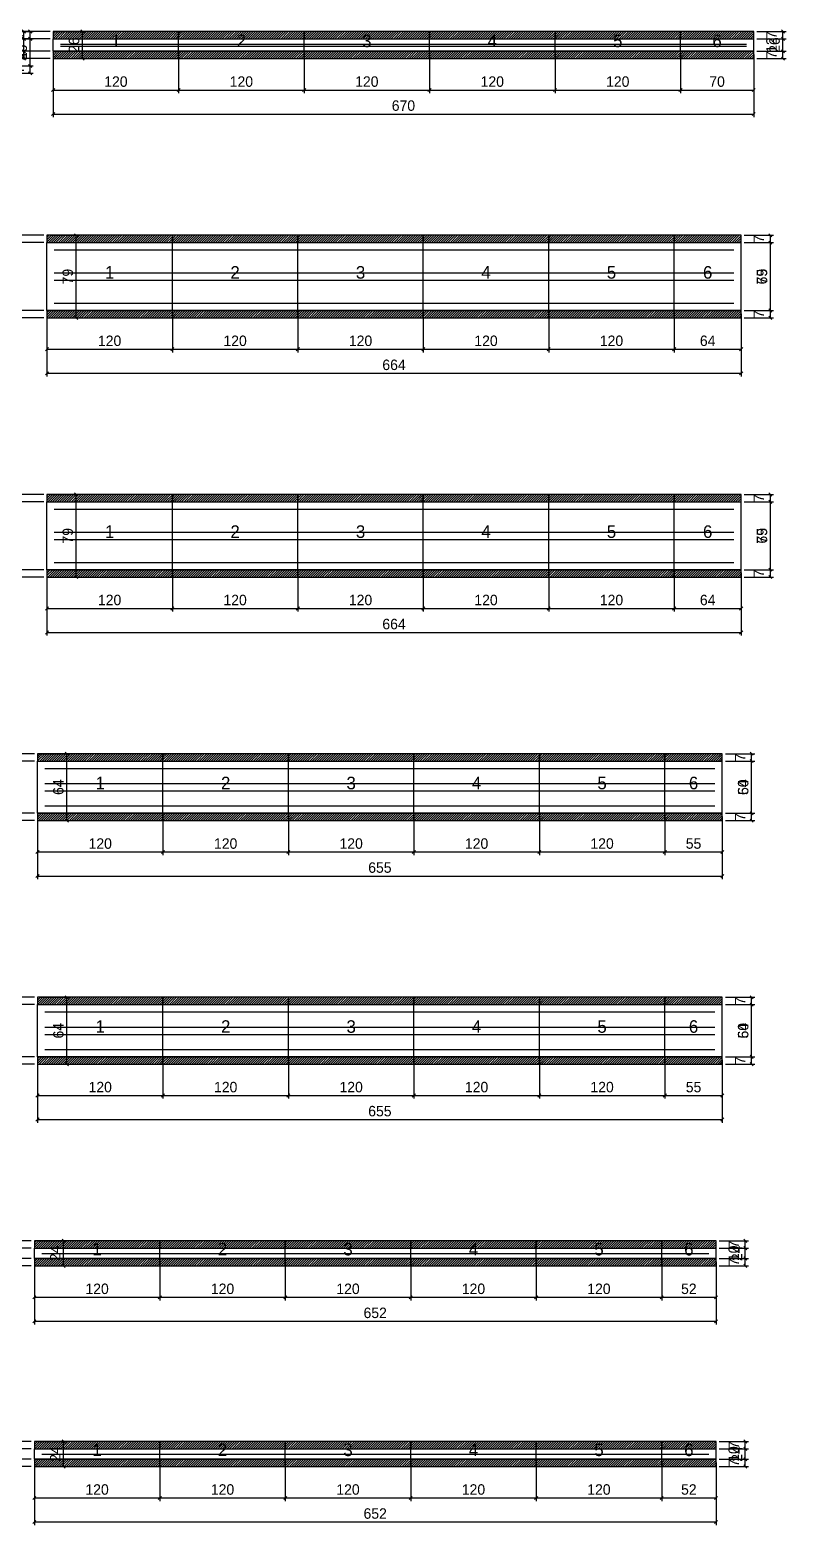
# Model space of a CAD drawing. Extents: x -13000 to 3070, y -38812 to 10330.
# Drawn here: x 906 to 1629, y -6459 to -5028 of the extents above; entities that cross this region are included whole.
import ezdxf
from ezdxf.enums import TextEntityAlignment as Align

# ---------------------------------------------------------------- set-up
doc = ezdxf.new("R2010")
doc.units = 0
for name, color, linetype in [('5', 5, 'Continuous'), ('COTA', 241, 'Continuous'), ('Painéis', 200, 'Continuous'), ('SARR_2.2x7', 40, 'Continuous'), ('SCO-___-LAJ', 224, 'Continuous')]:
    doc.layers.add(name, color=color, linetype=linetype)
doc.dimstyles.new('PAINEL', dxfattribs={"dimtxt": 10, "dimasz": 3, "dimexe": 3, "dimexo": 3, "dimgap": 3, "dimtad": 1, "dimblk": 'OBLIQUE', "dimblk1": 'OBLIQUE', "dimcen": 2.5, "dimclrd": 4, "dimclre": 4, "dimclrt": 240, "dimazin": 3, "dimtfac": 1, "dimtmove": 0, "dimatfit": 3})

# ---------------------------------------------------------------- blocks, each defined once
blk = doc.blocks.new('_OBLIQUE')
at = {"color": 0, "linetype": 'BYBLOCK'}
blk.add_line((-0.5, -0.5), (0.5, 0.5), dxfattribs=at)

msp = doc.modelspace()

# ---------------------------------------------------------------- hatches: boundary and pattern name
at = {"layer": 'COTA'}
h = msp.add_hatch(dxfattribs=at)
h.set_pattern_fill('ANSI31', scale=0.5)
h.paths.add_polyline_path([(928, -5037), (1048, -5037), (1048, -5030), (928, -5030)])
h = msp.add_hatch(dxfattribs=at)
h.set_pattern_fill('ANSI31', scale=0.5)
h.paths.add_polyline_path([(1048, -5037), (1168, -5037), (1168, -5030), (1048, -5030)])
h = msp.add_hatch(dxfattribs=at)
h.set_pattern_fill('ANSI31', scale=0.5)
h.paths.add_polyline_path([(1168, -5037), (1288, -5037), (1288, -5030), (1168, -5030)])
h = msp.add_hatch(dxfattribs=at)
h.set_pattern_fill('ANSI31', scale=0.5)
h.paths.add_polyline_path([(1288, -5037), (1408, -5037), (1408, -5030), (1288, -5030)])
h = msp.add_hatch(dxfattribs=at)
h.set_pattern_fill('ANSI31', scale=0.5)
h.paths.add_polyline_path([(1408, -5037), (1528, -5037), (1528, -5030), (1408, -5030)])
h = msp.add_hatch(dxfattribs=at)
h.set_pattern_fill('ANSI31', scale=0.5)
h.paths.add_polyline_path([(1528, -5037), (1598, -5037), (1598, -5030), (1528, -5030)])
h = msp.add_hatch(dxfattribs=at)
h.set_pattern_fill('ANSI31', scale=0.5)
h.paths.add_polyline_path([(928, -5056), (1048, -5056), (1048, -5049), (928, -5049)])
h = msp.add_hatch(dxfattribs=at)
h.set_pattern_fill('ANSI31', scale=0.5)
h.paths.add_polyline_path([(1048, -5056), (1168, -5056), (1168, -5049), (1048, -5049)])
h = msp.add_hatch(dxfattribs=at)
h.set_pattern_fill('ANSI31', scale=0.5)
h.paths.add_polyline_path([(1168, -5056), (1288, -5056), (1288, -5049), (1168, -5049)])
h = msp.add_hatch(dxfattribs=at)
h.set_pattern_fill('ANSI31', scale=0.5)
h.paths.add_polyline_path([(1288, -5056), (1408, -5056), (1408, -5049), (1288, -5049)])
h = msp.add_hatch(dxfattribs=at)
h.set_pattern_fill('ANSI31', scale=0.5)
h.paths.add_polyline_path([(1408, -5056), (1528, -5056), (1528, -5049), (1408, -5049)])
h = msp.add_hatch(dxfattribs=at)
h.set_pattern_fill('ANSI31', scale=0.5)
h.paths.add_polyline_path([(1528, -5056), (1598, -5056), (1598, -5049), (1528, -5049)])
h = msp.add_hatch(dxfattribs=at)
h.set_pattern_fill('ANSI31', scale=0.5)
h.paths.add_polyline_path([(922, -5232), (1042, -5232), (1042, -5225), (922, -5225)])
h = msp.add_hatch(dxfattribs=at)
h.set_pattern_fill('ANSI31', scale=0.5)
h.paths.add_polyline_path([(1042, -5232), (1162, -5232), (1162, -5225), (1042, -5225)])
h = msp.add_hatch(dxfattribs=at)
h.set_pattern_fill('ANSI31', scale=0.5)
h.paths.add_polyline_path([(1162, -5232), (1282, -5232), (1282, -5225), (1162, -5225)])
h = msp.add_hatch(dxfattribs=at)
h.set_pattern_fill('ANSI31', scale=0.5)
h.paths.add_polyline_path([(1282, -5232), (1402, -5232), (1402, -5225), (1282, -5225)])
h = msp.add_hatch(dxfattribs=at)
h.set_pattern_fill('ANSI31', scale=0.5)
h.paths.add_polyline_path([(1402, -5232), (1522, -5232), (1522, -5225), (1402, -5225)])
h = msp.add_hatch(dxfattribs=at)
h.set_pattern_fill('ANSI31', scale=0.5)
h.paths.add_polyline_path([(1522, -5232), (1586, -5232), (1586, -5225), (1522, -5225)])
h = msp.add_hatch(dxfattribs=at)
h.set_pattern_fill('ANSI31', scale=0.5)
h.paths.add_polyline_path([(922, -5304), (1042, -5304), (1042, -5297), (922, -5297)])
h = msp.add_hatch(dxfattribs=at)
h.set_pattern_fill('ANSI31', scale=0.5)
h.paths.add_polyline_path([(1042, -5304), (1162, -5304), (1162, -5297), (1042, -5297)])
h = msp.add_hatch(dxfattribs=at)
h.set_pattern_fill('ANSI31', scale=0.5)
h.paths.add_polyline_path([(1162, -5304), (1282, -5304), (1282, -5297), (1162, -5297)])
h = msp.add_hatch(dxfattribs=at)
h.set_pattern_fill('ANSI31', scale=0.5)
h.paths.add_polyline_path([(1282, -5304), (1402, -5304), (1402, -5297), (1282, -5297)])
h = msp.add_hatch(dxfattribs=at)
h.set_pattern_fill('ANSI31', scale=0.5)
h.paths.add_polyline_path([(1402, -5304), (1522, -5304), (1522, -5297), (1402, -5297)])
h = msp.add_hatch(dxfattribs=at)
h.set_pattern_fill('ANSI31', scale=0.5)
h.paths.add_polyline_path([(1522, -5304), (1586, -5304), (1586, -5297), (1522, -5297)])
h = msp.add_hatch(dxfattribs=at)
h.set_pattern_fill('ANSI31', scale=0.5)
h.paths.add_polyline_path([(922, -5480), (1042, -5480), (1042, -5473), (922, -5473)])
h = msp.add_hatch(dxfattribs=at)
h.set_pattern_fill('ANSI31', scale=0.5)
h.paths.add_polyline_path([(1042, -5480), (1162, -5480), (1162, -5473), (1042, -5473)])
h = msp.add_hatch(dxfattribs=at)
h.set_pattern_fill('ANSI31', scale=0.5)
h.paths.add_polyline_path([(1162, -5480), (1282, -5480), (1282, -5473), (1162, -5473)])
h = msp.add_hatch(dxfattribs=at)
h.set_pattern_fill('ANSI31', scale=0.5)
h.paths.add_polyline_path([(1282, -5480), (1402, -5480), (1402, -5473), (1282, -5473)])
h = msp.add_hatch(dxfattribs=at)
h.set_pattern_fill('ANSI31', scale=0.5)
h.paths.add_polyline_path([(1402, -5480), (1522, -5480), (1522, -5473), (1402, -5473)])
h = msp.add_hatch(dxfattribs=at)
h.set_pattern_fill('ANSI31', scale=0.5)
h.paths.add_polyline_path([(1522, -5480), (1586, -5480), (1586, -5473), (1522, -5473)])
h = msp.add_hatch(dxfattribs=at)
h.set_pattern_fill('ANSI31', scale=0.5)
h.paths.add_polyline_path([(922, -5552), (1042, -5552), (1042, -5545), (922, -5545)])
h = msp.add_hatch(dxfattribs=at)
h.set_pattern_fill('ANSI31', scale=0.5)
h.paths.add_polyline_path([(1042, -5552), (1162, -5552), (1162, -5545), (1042, -5545)])
h = msp.add_hatch(dxfattribs=at)
h.set_pattern_fill('ANSI31', scale=0.5)
h.paths.add_polyline_path([(1162, -5552), (1282, -5552), (1282, -5545), (1162, -5545)])
h = msp.add_hatch(dxfattribs=at)
h.set_pattern_fill('ANSI31', scale=0.5)
h.paths.add_polyline_path([(1282, -5552), (1402, -5552), (1402, -5545), (1282, -5545)])
h = msp.add_hatch(dxfattribs=at)
h.set_pattern_fill('ANSI31', scale=0.5)
h.paths.add_polyline_path([(1402, -5552), (1522, -5552), (1522, -5545), (1402, -5545)])
h = msp.add_hatch(dxfattribs=at)
h.set_pattern_fill('ANSI31', scale=0.5)
h.paths.add_polyline_path([(1522, -5552), (1586, -5552), (1586, -5545), (1522, -5545)])
h = msp.add_hatch(dxfattribs=at)
h.set_pattern_fill('ANSI31', scale=0.5)
h.paths.add_polyline_path([(913, -5728), (1033, -5728), (1033, -5721), (913, -5721)])
h = msp.add_hatch(dxfattribs=at)
h.set_pattern_fill('ANSI31', scale=0.5)
h.paths.add_polyline_path([(1033, -5728), (1153, -5728), (1153, -5721), (1033, -5721)])
h = msp.add_hatch(dxfattribs=at)
h.set_pattern_fill('ANSI31', scale=0.5)
h.paths.add_polyline_path([(1153, -5728), (1273, -5728), (1273, -5721), (1153, -5721)])
h = msp.add_hatch(dxfattribs=at)
h.set_pattern_fill('ANSI31', scale=0.5)
h.paths.add_polyline_path([(1273, -5728), (1393, -5728), (1393, -5721), (1273, -5721)])
h = msp.add_hatch(dxfattribs=at)
h.set_pattern_fill('ANSI31', scale=0.5)
h.paths.add_polyline_path([(1393, -5728), (1513, -5728), (1513, -5721), (1393, -5721)])
h = msp.add_hatch(dxfattribs=at)
h.set_pattern_fill('ANSI31', scale=0.5)
h.paths.add_polyline_path([(1513, -5728), (1568, -5728), (1568, -5721), (1513, -5721)])
h = msp.add_hatch(dxfattribs=at)
h.set_pattern_fill('ANSI31', scale=0.5)
h.paths.add_polyline_path([(913, -5785), (1033, -5785), (1033, -5778), (913, -5778)])
h = msp.add_hatch(dxfattribs=at)
h.set_pattern_fill('ANSI31', scale=0.5)
h.paths.add_polyline_path([(1033, -5785), (1153, -5785), (1153, -5778), (1033, -5778)])
h = msp.add_hatch(dxfattribs=at)
h.set_pattern_fill('ANSI31', scale=0.5)
h.paths.add_polyline_path([(1153, -5785), (1273, -5785), (1273, -5778), (1153, -5778)])
h = msp.add_hatch(dxfattribs=at)
h.set_pattern_fill('ANSI31', scale=0.5)
h.paths.add_polyline_path([(1273, -5785), (1393, -5785), (1393, -5778), (1273, -5778)])
h = msp.add_hatch(dxfattribs=at)
h.set_pattern_fill('ANSI31', scale=0.5)
h.paths.add_polyline_path([(1393, -5785), (1513, -5785), (1513, -5778), (1393, -5778)])
h = msp.add_hatch(dxfattribs=at)
h.set_pattern_fill('ANSI31', scale=0.5)
h.paths.add_polyline_path([(1513, -5785), (1568, -5785), (1568, -5778), (1513, -5778)])
h = msp.add_hatch(dxfattribs=at)
h.set_pattern_fill('ANSI31', scale=0.5)
h.paths.add_polyline_path([(913, -5961), (1033, -5961), (1033, -5954), (913, -5954)])
h = msp.add_hatch(dxfattribs=at)
h.set_pattern_fill('ANSI31', scale=0.5)
h.paths.add_polyline_path([(1033, -5961), (1153, -5961), (1153, -5954), (1033, -5954)])
h = msp.add_hatch(dxfattribs=at)
h.set_pattern_fill('ANSI31', scale=0.5)
h.paths.add_polyline_path([(1153, -5961), (1273, -5961), (1273, -5954), (1153, -5954)])
h = msp.add_hatch(dxfattribs=at)
h.set_pattern_fill('ANSI31', scale=0.5)
h.paths.add_polyline_path([(1273, -5961), (1393, -5961), (1393, -5954), (1273, -5954)])
h = msp.add_hatch(dxfattribs=at)
h.set_pattern_fill('ANSI31', scale=0.5)
h.paths.add_polyline_path([(1393, -5961), (1513, -5961), (1513, -5954), (1393, -5954)])
h = msp.add_hatch(dxfattribs=at)
h.set_pattern_fill('ANSI31', scale=0.5)
h.paths.add_polyline_path([(1513, -5961), (1568, -5961), (1568, -5954), (1513, -5954)])
h = msp.add_hatch(dxfattribs=at)
h.set_pattern_fill('ANSI31', scale=0.5)
h.paths.add_polyline_path([(913, -6018), (1033, -6018), (1033, -6011), (913, -6011)])
h = msp.add_hatch(dxfattribs=at)
h.set_pattern_fill('ANSI31', scale=0.5)
h.paths.add_polyline_path([(1033, -6018), (1153, -6018), (1153, -6011), (1033, -6011)])
h = msp.add_hatch(dxfattribs=at)
h.set_pattern_fill('ANSI31', scale=0.5)
h.paths.add_polyline_path([(1153, -6018), (1273, -6018), (1273, -6011), (1153, -6011)])
h = msp.add_hatch(dxfattribs=at)
h.set_pattern_fill('ANSI31', scale=0.5)
h.paths.add_polyline_path([(1273, -6018), (1393, -6018), (1393, -6011), (1273, -6011)])
h = msp.add_hatch(dxfattribs=at)
h.set_pattern_fill('ANSI31', scale=0.5)
h.paths.add_polyline_path([(1393, -6018), (1513, -6018), (1513, -6011), (1393, -6011)])
h = msp.add_hatch(dxfattribs=at)
h.set_pattern_fill('ANSI31', scale=0.5)
h.paths.add_polyline_path([(1513, -6018), (1568, -6018), (1568, -6011), (1513, -6011)])
h = msp.add_hatch(dxfattribs=at)
h.set_pattern_fill('ANSI31', scale=0.5)
h.paths.add_polyline_path([(910, -6194), (1030, -6194), (1030, -6187), (910, -6187)])
h = msp.add_hatch(dxfattribs=at)
h.set_pattern_fill('ANSI31', scale=0.5)
h.paths.add_polyline_path([(1030, -6194), (1150, -6194), (1150, -6187), (1030, -6187)])
h = msp.add_hatch(dxfattribs=at)
h.set_pattern_fill('ANSI31', scale=0.5)
h.paths.add_polyline_path([(1150, -6194), (1270, -6194), (1270, -6187), (1150, -6187)])
h = msp.add_hatch(dxfattribs=at)
h.set_pattern_fill('ANSI31', scale=0.5)
h.paths.add_polyline_path([(1270, -6194), (1390, -6194), (1390, -6187), (1270, -6187)])
h = msp.add_hatch(dxfattribs=at)
h.set_pattern_fill('ANSI31', scale=0.5)
h.paths.add_polyline_path([(1390, -6194), (1510, -6194), (1510, -6187), (1390, -6187)])
h = msp.add_hatch(dxfattribs=at)
h.set_pattern_fill('ANSI31', scale=0.5)
h.paths.add_polyline_path([(1510, -6194), (1562, -6194), (1562, -6187), (1510, -6187)])
h = msp.add_hatch(dxfattribs=at)
h.set_pattern_fill('ANSI31', scale=0.5)
h.paths.add_polyline_path([(910, -6211), (1030, -6211), (1030, -6204), (910, -6204)])
h = msp.add_hatch(dxfattribs=at)
h.set_pattern_fill('ANSI31', scale=0.5)
h.paths.add_polyline_path([(1030, -6211), (1150, -6211), (1150, -6204), (1030, -6204)])
h = msp.add_hatch(dxfattribs=at)
h.set_pattern_fill('ANSI31', scale=0.5)
h.paths.add_polyline_path([(1150, -6211), (1270, -6211), (1270, -6204), (1150, -6204)])
h = msp.add_hatch(dxfattribs=at)
h.set_pattern_fill('ANSI31', scale=0.5)
h.paths.add_polyline_path([(1270, -6211), (1390, -6211), (1390, -6204), (1270, -6204)])
h = msp.add_hatch(dxfattribs=at)
h.set_pattern_fill('ANSI31', scale=0.5)
h.paths.add_polyline_path([(1390, -6211), (1510, -6211), (1510, -6204), (1390, -6204)])
h = msp.add_hatch(dxfattribs=at)
h.set_pattern_fill('ANSI31', scale=0.5)
h.paths.add_polyline_path([(1510, -6211), (1562, -6211), (1562, -6204), (1510, -6204)])
h = msp.add_hatch(dxfattribs=at)
h.set_pattern_fill('ANSI31', scale=0.5)
h.paths.add_polyline_path([(910, -6386), (1030, -6386), (1030, -6379), (910, -6379)])
h = msp.add_hatch(dxfattribs=at)
h.set_pattern_fill('ANSI31', scale=0.5)
h.paths.add_polyline_path([(1030, -6386), (1150, -6386), (1150, -6379), (1030, -6379)])
h = msp.add_hatch(dxfattribs=at)
h.set_pattern_fill('ANSI31', scale=0.5)
h.paths.add_polyline_path([(1150, -6386), (1270, -6386), (1270, -6379), (1150, -6379)])
h = msp.add_hatch(dxfattribs=at)
h.set_pattern_fill('ANSI31', scale=0.5)
h.paths.add_polyline_path([(1270, -6386), (1390, -6386), (1390, -6379), (1270, -6379)])
h = msp.add_hatch(dxfattribs=at)
h.set_pattern_fill('ANSI31', scale=0.5)
h.paths.add_polyline_path([(1390, -6386), (1510, -6386), (1510, -6379), (1390, -6379)])
h = msp.add_hatch(dxfattribs=at)
h.set_pattern_fill('ANSI31', scale=0.5)
h.paths.add_polyline_path([(1510, -6386), (1562, -6386), (1562, -6379), (1510, -6379)])
h = msp.add_hatch(dxfattribs=at)
h.set_pattern_fill('ANSI31', scale=0.5)
h.paths.add_polyline_path([(910, -6403), (1030, -6403), (1030, -6396), (910, -6396)])
h = msp.add_hatch(dxfattribs=at)
h.set_pattern_fill('ANSI31', scale=0.5)
h.paths.add_polyline_path([(1030, -6403), (1150, -6403), (1150, -6396), (1030, -6396)])
h = msp.add_hatch(dxfattribs=at)
h.set_pattern_fill('ANSI31', scale=0.5)
h.paths.add_polyline_path([(1150, -6403), (1270, -6403), (1270, -6396), (1150, -6396)])
h = msp.add_hatch(dxfattribs=at)
h.set_pattern_fill('ANSI31', scale=0.5)
h.paths.add_polyline_path([(1270, -6403), (1390, -6403), (1390, -6396), (1270, -6396)])
h = msp.add_hatch(dxfattribs=at)
h.set_pattern_fill('ANSI31', scale=0.5)
h.paths.add_polyline_path([(1390, -6403), (1510, -6403), (1510, -6396), (1390, -6396)])
h = msp.add_hatch(dxfattribs=at)
h.set_pattern_fill('ANSI31', scale=0.5)
h.paths.add_polyline_path([(1510, -6403), (1562, -6403), (1562, -6396), (1510, -6396)])

# ---------------------------------------------------------------- linework, layer by layer
at = {"layer": 'Painéis'}
for p, q in [((928, -5037), (1048, -5037)), ((928, -5049), (928, -5037)), ((928, -5049), (1048, -5049)), ((1048, -5049), (1048, -5037)), ((1048, -5049), (1048, -5037)), ((1048, -5037), (1168, -5037)), ((1048, -5049), (1048, -5037)), ((1048, -5049), (1168, -5049)), ((1168, -5049), (1168, -5037)), ((1168, -5049), (1168, -5037)), ((1168, -5037), (1288, -5037)), ((1168, -5049), (1168, -5037)), ((1168, -5049), (1288, -5049)), ((1288, -5049), (1288, -5037)), ((1288, -5049), (1288, -5037)), ((1288, -5037), (1408, -5037)), ((1288, -5049), (1288, -5037)), ((1288, -5049), (1408, -5049)), ((1408, -5049), (1408, -5037)), ((1408, -5049), (1408, -5037)), ((1408, -5037), (1528, -5037)), ((1408, -5049), (1408, -5037)), ((1408, -5049), (1528, -5049)), ((1528, -5049), (1528, -5037)), ((1528, -5049), (1528, -5037)), ((1528, -5037), (1598, -5037)), ((1528, -5049), (1528, -5037)), ((1528, -5049), (1598, -5049)), ((1598, -5049), (1598, -5037)), ((922, -5232), (1042, -5232)), ((922, -5297), (922, -5232)), ((1042, -5297), (1042, -5232)), ((1042, -5297), (1042, -5232)), ((1042, -5232), (1162, -5232)), ((1042, -5297), (1042, -5232)), ((1162, -5297), (1162, -5232)), ((1162, -5297), (1162, -5232)), ((1162, -5232), (1282, -5232)), ((1162, -5297), (1162, -5232)), ((1282, -5297), (1282, -5232)), ((1282, -5297), (1282, -5232)), ((1282, -5232), (1402, -5232)), ((1282, -5297), (1282, -5232)), ((1402, -5297), (1402, -5232)), ((1402, -5297), (1402, -5232)), ((1402, -5232), (1522, -5232)), ((1402, -5297), (1402, -5232)), ((1522, -5297), (1522, -5232)), ((1522, -5297), (1522, -5232)), ((1522, -5232), (1586, -5232)), ((1522, -5297), (1522, -5232)), ((1586, -5297), (1586, -5232)), ((922, -5297), (1042, -5297)), ((1042, -5297), (1162, -5297)), ((1162, -5297), (1282, -5297)), ((1282, -5297), (1402, -5297)), ((1402, -5297), (1522, -5297)), ((1522, -5297), (1586, -5297)), ((922, -5480), (1042, -5480)), ((922, -5545), (922, -5480)), ((1042, -5545), (1042, -5480)), ((1042, -5545), (1042, -5480)), ((1042, -5480), (1162, -5480)), ((1042, -5545), (1042, -5480)), ((1162, -5545), (1162, -5480)), ((1162, -5545), (1162, -5480)), ((1162, -5480), (1282, -5480)), ((1162, -5545), (1162, -5480)), ((1282, -5545), (1282, -5480)), ((1282, -5545), (1282, -5480)), ((1282, -5480), (1402, -5480)), ((1282, -5545), (1282, -5480)), ((1402, -5545), (1402, -5480)), ((1402, -5545), (1402, -5480)), ((1402, -5480), (1522, -5480)), ((1402, -5545), (1402, -5480)), ((1522, -5545), (1522, -5480)), ((1522, -5545), (1522, -5480)), ((1522, -5480), (1586, -5480)), ((1522, -5545), (1522, -5480)), ((1586, -5545), (1586, -5480)), ((922, -5545), (1042, -5545)), ((1042, -5545), (1162, -5545)), ((1162, -5545), (1282, -5545)), ((1282, -5545), (1402, -5545)), ((1402, -5545), (1522, -5545)), ((1522, -5545), (1586, -5545)), ((913, -5728), (1033, -5728)), ((913, -5778), (913, -5728)), ((1033, -5778), (1033, -5728)), ((1033, -5778), (1033, -5728)), ((1033, -5728), (1153, -5728)), ((1033, -5778), (1033, -5728)), ((1153, -5778), (1153, -5728)), ((1153, -5778), (1153, -5728)), ((1153, -5728), (1273, -5728)), ((1153, -5778), (1153, -5728)), ((1273, -5778), (1273, -5728)), ((1273, -5778), (1273, -5728)), ((1273, -5728), (1393, -5728)), ((1273, -5778), (1273, -5728)), ((1393, -5778), (1393, -5728)), ((1393, -5778), (1393, -5728)), ((1393, -5728), (1513, -5728)), ((1393, -5778), (1393, -5728)), ((1513, -5778), (1513, -5728)), ((1513, -5778), (1513, -5728)), ((1513, -5728), (1568, -5728)), ((1513, -5778), (1513, -5728)), ((1568, -5778), (1568, -5728)), ((913, -5778), (1033, -5778)), ((1033, -5778), (1153, -5778)), ((1153, -5778), (1273, -5778)), ((1273, -5778), (1393, -5778)), ((1393, -5778), (1513, -5778)), ((1513, -5778), (1568, -5778)), ((913, -5961), (1033, -5961)), ((913, -6011), (913, -5961)), ((1033, -6011), (1033, -5961)), ((1033, -6011), (1033, -5961)), ((1033, -5961), (1153, -5961)), ((1033, -6011), (1033, -5961)), ((1153, -6011), (1153, -5961)), ((1153, -6011), (1153, -5961)), ((1153, -5961), (1273, -5961)), ((1153, -6011), (1153, -5961)), ((1273, -6011), (1273, -5961)), ((1273, -6011), (1273, -5961)), ((1273, -5961), (1393, -5961)), ((1273, -6011), (1273, -5961)), ((1393, -6011), (1393, -5961)), ((1393, -6011), (1393, -5961)), ((1393, -5961), (1513, -5961)), ((1393, -6011), (1393, -5961)), ((1513, -6011), (1513, -5961)), ((1513, -6011), (1513, -5961)), ((1513, -5961), (1568, -5961)), ((1513, -6011), (1513, -5961)), ((1568, -6011), (1568, -5961)), ((913, -6011), (1033, -6011)), ((1033, -6011), (1153, -6011)), ((1153, -6011), (1273, -6011)), ((1273, -6011), (1393, -6011)), ((1393, -6011), (1513, -6011)), ((1513, -6011), (1568, -6011)), ((910, -6194), (1030, -6194)), ((910, -6204), (910, -6194)), ((1030, -6204), (1030, -6194)), ((1030, -6204), (1030, -6194)), ((1030, -6194), (1150, -6194)), ((1030, -6204), (1030, -6194)), ((1150, -6204), (1150, -6194)), ((1150, -6204), (1150, -6194)), ((1150, -6194), (1270, -6194)), ((1150, -6204), (1150, -6194)), ((1270, -6204), (1270, -6194)), ((1270, -6204), (1270, -6194)), ((1270, -6194), (1390, -6194)), ((1270, -6204), (1270, -6194)), ((1390, -6204), (1390, -6194)), ((1390, -6204), (1390, -6194)), ((1390, -6194), (1510, -6194)), ((1390, -6204), (1390, -6194)), ((1510, -6204), (1510, -6194)), ((1510, -6204), (1510, -6194)), ((1510, -6194), (1562, -6194)), ((1510, -6204), (1510, -6194)), ((1562, -6204), (1562, -6194)), ((910, -6204), (1030, -6204)), ((1030, -6204), (1150, -6204)), ((1150, -6204), (1270, -6204)), ((1270, -6204), (1390, -6204)), ((1390, -6204), (1510, -6204)), ((1510, -6204), (1562, -6204)), ((910, -6386), (1030, -6386)), ((910, -6396), (910, -6386)), ((1030, -6396), (1030, -6386)), ((1030, -6396), (1030, -6386)), ((1030, -6386), (1150, -6386)), ((1030, -6396), (1030, -6386)), ((1150, -6396), (1150, -6386)), ((1150, -6396), (1150, -6386)), ((1150, -6386), (1270, -6386)), ((1150, -6396), (1150, -6386)), ((1270, -6396), (1270, -6386)), ((1270, -6396), (1270, -6386)), ((1270, -6386), (1390, -6386)), ((1270, -6396), (1270, -6386)), ((1390, -6396), (1390, -6386)), ((1390, -6396), (1390, -6386)), ((1390, -6386), (1510, -6386)), ((1390, -6396), (1390, -6386)), ((1510, -6396), (1510, -6386)), ((1510, -6396), (1510, -6386)), ((1510, -6386), (1562, -6386)), ((1510, -6396), (1510, -6386)), ((1562, -6396), (1562, -6386)), ((910, -6396), (1030, -6396)), ((1030, -6396), (1150, -6396)), ((1150, -6396), (1270, -6396)), ((1270, -6396), (1390, -6396)), ((1390, -6396), (1510, -6396)), ((1510, -6396), (1562, -6396))]:
    msp.add_line(p, q, dxfattribs=at)
at = {"layer": 'SARR_2.2x7'}
for points in [[(935, -5042), (1048, -5042)], [(935, -5042), (1048, -5042)], [(935, -5044), (1048, -5044)], [(935, -5044), (1048, -5044)], [(1048, -5042), (1168, -5042)], [(1048, -5042), (1168, -5042)], [(1048, -5044), (1168, -5044)], [(1048, -5044), (1168, -5044)], [(1168, -5042), (1288, -5042)], [(1168, -5042), (1288, -5042)], [(1168, -5044), (1288, -5044)], [(1168, -5044), (1288, -5044)], [(1288, -5042), (1408, -5042)], [(1288, -5042), (1408, -5042)], [(1288, -5044), (1408, -5044)], [(1288, -5044), (1408, -5044)], [(1408, -5042), (1528, -5042)], [(1408, -5042), (1528, -5042)], [(1408, -5044), (1528, -5044)], [(1408, -5044), (1528, -5044)], [(1528, -5042), (1591, -5042)], [(1528, -5042), (1591, -5042)], [(1528, -5044), (1591, -5044)], [(1528, -5044), (1591, -5044)], [(929, -5239), (1042, -5239)], [(929, -5239), (1042, -5239)], [(1042, -5239), (1162, -5239)], [(1042, -5239), (1162, -5239)], [(1162, -5239), (1282, -5239)], [(1162, -5239), (1282, -5239)], [(1282, -5239), (1402, -5239)], [(1282, -5239), (1402, -5239)], [(1402, -5239), (1522, -5239)], [(1402, -5239), (1522, -5239)], [(1522, -5239), (1579, -5239)], [(1522, -5239), (1579, -5239)], [(929, -5261), (1042, -5261)], [(929, -5261), (1042, -5261)], [(1042, -5261), (1162, -5261)], [(1042, -5261), (1162, -5261)], [(1162, -5261), (1282, -5261)], [(1162, -5261), (1282, -5261)], [(1282, -5261), (1402, -5261)], [(1282, -5261), (1402, -5261)], [(1402, -5261), (1522, -5261)], [(1402, -5261), (1522, -5261)], [(1522, -5261), (1579, -5261)], [(1522, -5261), (1579, -5261)], [(929, -5268), (1042, -5268)], [(929, -5268), (1042, -5268)], [(1042, -5268), (1162, -5268)], [(1042, -5268), (1162, -5268)], [(1162, -5268), (1282, -5268)], [(1162, -5268), (1282, -5268)], [(1282, -5268), (1402, -5268)], [(1282, -5268), (1402, -5268)], [(1402, -5268), (1522, -5268)], [(1402, -5268), (1522, -5268)], [(1522, -5268), (1579, -5268)], [(1522, -5268), (1579, -5268)], [(929, -5290), (1042, -5290)], [(929, -5290), (1042, -5290)], [(1042, -5290), (1162, -5290)], [(1042, -5290), (1162, -5290)], [(1162, -5290), (1282, -5290)], [(1162, -5290), (1282, -5290)], [(1282, -5290), (1402, -5290)], [(1282, -5290), (1402, -5290)], [(1402, -5290), (1522, -5290)], [(1402, -5290), (1522, -5290)], [(1522, -5290), (1579, -5290)], [(1522, -5290), (1579, -5290)], [(929, -5487), (1042, -5487)], [(929, -5487), (1042, -5487)], [(1042, -5487), (1162, -5487)], [(1042, -5487), (1162, -5487)], [(1162, -5487), (1282, -5487)], [(1162, -5487), (1282, -5487)], [(1282, -5487), (1402, -5487)], [(1282, -5487), (1402, -5487)], [(1402, -5487), (1522, -5487)], [(1402, -5487), (1522, -5487)], [(1522, -5487), (1579, -5487)], [(1522, -5487), (1579, -5487)], [(929, -5509), (1042, -5509)], [(929, -5509), (1042, -5509)], [(929, -5516), (1042, -5516)], [(929, -5516), (1042, -5516)], [(1042, -5509), (1162, -5509)], [(1042, -5509), (1162, -5509)], [(1042, -5516), (1162, -5516)], [(1042, -5516), (1162, -5516)], [(1162, -5509), (1282, -5509)], [(1162, -5509), (1282, -5509)], [(1162, -5516), (1282, -5516)], [(1162, -5516), (1282, -5516)], [(1282, -5509), (1402, -5509)], [(1282, -5509), (1402, -5509)], [(1282, -5516), (1402, -5516)], [(1282, -5516), (1402, -5516)], [(1402, -5509), (1522, -5509)], [(1402, -5509), (1522, -5509)], [(1402, -5516), (1522, -5516)], [(1402, -5516), (1522, -5516)], [(1522, -5509), (1579, -5509)], [(1522, -5509), (1579, -5509)], [(1522, -5516), (1579, -5516)], [(1522, -5516), (1579, -5516)], [(929, -5538), (1042, -5538)], [(929, -5538), (1042, -5538)], [(1042, -5538), (1162, -5538)], [(1042, -5538), (1162, -5538)], [(1162, -5538), (1282, -5538)], [(1162, -5538), (1282, -5538)], [(1282, -5538), (1402, -5538)], [(1282, -5538), (1402, -5538)], [(1402, -5538), (1522, -5538)], [(1402, -5538), (1522, -5538)], [(1522, -5538), (1579, -5538)], [(1522, -5538), (1579, -5538)], [(920, -5735), (1033, -5735)], [(920, -5735), (1033, -5735)], [(1033, -5735), (1153, -5735)], [(1033, -5735), (1153, -5735)], [(1153, -5735), (1273, -5735)], [(1153, -5735), (1273, -5735)], [(1273, -5735), (1393, -5735)], [(1273, -5735), (1393, -5735)], [(1393, -5735), (1513, -5735)], [(1393, -5735), (1513, -5735)], [(1513, -5735), (1561, -5735)], [(1513, -5735), (1561, -5735)], [(920, -5749.5), (1033, -5749.5)], [(920, -5749.5), (1033, -5749.5)], [(1033, -5749.5), (1153, -5749.5)], [(1033, -5749.5), (1153, -5749.5)], [(1153, -5749.5), (1273, -5749.5)], [(1153, -5749.5), (1273, -5749.5)], [(1273, -5749.5), (1393, -5749.5)], [(1273, -5749.5), (1393, -5749.5)], [(1393, -5749.5), (1513, -5749.5)], [(1393, -5749.5), (1513, -5749.5)], [(1513, -5749.5), (1561, -5749.5)], [(1513, -5749.5), (1561, -5749.5)], [(920, -5756.5), (1033, -5756.5)], [(920, -5756.5), (1033, -5756.5)], [(1033, -5756.5), (1153, -5756.5)], [(1033, -5756.5), (1153, -5756.5)], [(1153, -5756.5), (1273, -5756.5)], [(1153, -5756.5), (1273, -5756.5)], [(1273, -5756.5), (1393, -5756.5)], [(1273, -5756.5), (1393, -5756.5)], [(1393, -5756.5), (1513, -5756.5)], [(1393, -5756.5), (1513, -5756.5)], [(1513, -5756.5), (1561, -5756.5)], [(1513, -5756.5), (1561, -5756.5)], [(920, -5771), (1033, -5771)], [(920, -5771), (1033, -5771)], [(1033, -5771), (1153, -5771)], [(1033, -5771), (1153, -5771)], [(1153, -5771), (1273, -5771)], [(1153, -5771), (1273, -5771)], [(1273, -5771), (1393, -5771)], [(1273, -5771), (1393, -5771)], [(1393, -5771), (1513, -5771)], [(1393, -5771), (1513, -5771)], [(1513, -5771), (1561, -5771)], [(1513, -5771), (1561, -5771)], [(920, -5968), (1033, -5968)], [(920, -5968), (1033, -5968)], [(1033, -5968), (1153, -5968)], [(1033, -5968), (1153, -5968)], [(1153, -5968), (1273, -5968)], [(1153, -5968), (1273, -5968)], [(1273, -5968), (1393, -5968)], [(1273, -5968), (1393, -5968)], [(1393, -5968), (1513, -5968)], [(1393, -5968), (1513, -5968)], [(1513, -5968), (1561, -5968)], [(1513, -5968), (1561, -5968)], [(920, -5982.5), (1033, -5982.5)], [(920, -5982.5), (1033, -5982.5)], [(920, -5989.5), (1033, -5989.5)], [(920, -5989.5), (1033, -5989.5)], [(1033, -5982.5), (1153, -5982.5)], [(1033, -5982.5), (1153, -5982.5)], [(1033, -5989.5), (1153, -5989.5)], [(1033, -5989.5), (1153, -5989.5)], [(1153, -5982.5), (1273, -5982.5)], [(1153, -5982.5), (1273, -5982.5)], [(1153, -5989.5), (1273, -5989.5)], [(1153, -5989.5), (1273, -5989.5)], [(1273, -5982.5), (1393, -5982.5)], [(1273, -5982.5), (1393, -5982.5)], [(1273, -5989.5), (1393, -5989.5)], [(1273, -5989.5), (1393, -5989.5)], [(1393, -5982.5), (1513, -5982.5)], [(1393, -5982.5), (1513, -5982.5)], [(1393, -5989.5), (1513, -5989.5)], [(1393, -5989.5), (1513, -5989.5)], [(1513, -5982.5), (1561, -5982.5)], [(1513, -5982.5), (1561, -5982.5)], [(1513, -5989.5), (1561, -5989.5)], [(1513, -5989.5), (1561, -5989.5)], [(920, -6004), (1033, -6004)], [(920, -6004), (1033, -6004)], [(1033, -6004), (1153, -6004)], [(1033, -6004), (1153, -6004)], [(1153, -6004), (1273, -6004)], [(1153, -6004), (1273, -6004)], [(1273, -6004), (1393, -6004)], [(1273, -6004), (1393, -6004)], [(1393, -6004), (1513, -6004)], [(1393, -6004), (1513, -6004)], [(1513, -6004), (1561, -6004)], [(1513, -6004), (1561, -6004)], [(917, -6199), (1030, -6199)], [(917, -6199), (1030, -6199)], [(1030, -6199), (1150, -6199)], [(1030, -6199), (1150, -6199)], [(1150, -6199), (1270, -6199)], [(1150, -6199), (1270, -6199)], [(1270, -6199), (1390, -6199)], [(1270, -6199), (1390, -6199)], [(1390, -6199), (1510, -6199)], [(1390, -6199), (1510, -6199)], [(1510, -6199), (1555, -6199)], [(1510, -6199), (1555, -6199)], [(917, -6391), (1030, -6391)], [(917, -6391), (1030, -6391)], [(1030, -6391), (1150, -6391)], [(1030, -6391), (1150, -6391)], [(1150, -6391), (1270, -6391)], [(1150, -6391), (1270, -6391)], [(1270, -6391), (1390, -6391)], [(1270, -6391), (1390, -6391)], [(1390, -6391), (1510, -6391)], [(1390, -6391), (1510, -6391)], [(1510, -6391), (1555, -6391)], [(1510, -6391), (1555, -6391)]]:
    msp.add_lwpolyline(points, dxfattribs=at)
at = {"layer": 'SCO-___-LAJ'}
for points in [[(928, -5037), (1048, -5037), (1048, -5030), (928, -5030)], [(1048, -5037), (1168, -5037), (1168, -5030), (1048, -5030)], [(1168, -5037), (1288, -5037), (1288, -5030), (1168, -5030)], [(1288, -5037), (1408, -5037), (1408, -5030), (1288, -5030)], [(1408, -5037), (1528, -5037), (1528, -5030), (1408, -5030)], [(1528, -5037), (1598, -5037), (1598, -5030), (1528, -5030)], [(928, -5056), (1048, -5056), (1048, -5049), (928, -5049)], [(1048, -5056), (1168, -5056), (1168, -5049), (1048, -5049)], [(1168, -5056), (1288, -5056), (1288, -5049), (1168, -5049)], [(1288, -5056), (1408, -5056), (1408, -5049), (1288, -5049)], [(1408, -5056), (1528, -5056), (1528, -5049), (1408, -5049)], [(1528, -5056), (1598, -5056), (1598, -5049), (1528, -5049)], [(922, -5232), (1042, -5232), (1042, -5225), (922, -5225)], [(1042, -5232), (1162, -5232), (1162, -5225), (1042, -5225)], [(1162, -5232), (1282, -5232), (1282, -5225), (1162, -5225)], [(1282, -5232), (1402, -5232), (1402, -5225), (1282, -5225)], [(1402, -5232), (1522, -5232), (1522, -5225), (1402, -5225)], [(1522, -5232), (1586, -5232), (1586, -5225), (1522, -5225)], [(922, -5304), (1042, -5304), (1042, -5297), (922, -5297)], [(1042, -5304), (1162, -5304), (1162, -5297), (1042, -5297)], [(1162, -5304), (1282, -5304), (1282, -5297), (1162, -5297)], [(1282, -5304), (1402, -5304), (1402, -5297), (1282, -5297)], [(1402, -5304), (1522, -5304), (1522, -5297), (1402, -5297)], [(1522, -5304), (1586, -5304), (1586, -5297), (1522, -5297)], [(922, -5480), (1042, -5480), (1042, -5473), (922, -5473)], [(1042, -5480), (1162, -5480), (1162, -5473), (1042, -5473)], [(1162, -5480), (1282, -5480), (1282, -5473), (1162, -5473)], [(1282, -5480), (1402, -5480), (1402, -5473), (1282, -5473)], [(1402, -5480), (1522, -5480), (1522, -5473), (1402, -5473)], [(1522, -5480), (1586, -5480), (1586, -5473), (1522, -5473)], [(922, -5552), (1042, -5552), (1042, -5545), (922, -5545)], [(1042, -5552), (1162, -5552), (1162, -5545), (1042, -5545)], [(1162, -5552), (1282, -5552), (1282, -5545), (1162, -5545)], [(1282, -5552), (1402, -5552), (1402, -5545), (1282, -5545)], [(1402, -5552), (1522, -5552), (1522, -5545), (1402, -5545)], [(1522, -5552), (1586, -5552), (1586, -5545), (1522, -5545)], [(913, -5728), (1033, -5728), (1033, -5721), (913, -5721)], [(1033, -5728), (1153, -5728), (1153, -5721), (1033, -5721)], [(1153, -5728), (1273, -5728), (1273, -5721), (1153, -5721)], [(1273, -5728), (1393, -5728), (1393, -5721), (1273, -5721)], [(1393, -5728), (1513, -5728), (1513, -5721), (1393, -5721)], [(1513, -5728), (1568, -5728), (1568, -5721), (1513, -5721)], [(913, -5785), (1033, -5785), (1033, -5778), (913, -5778)], [(1033, -5785), (1153, -5785), (1153, -5778), (1033, -5778)], [(1153, -5785), (1273, -5785), (1273, -5778), (1153, -5778)], [(1273, -5785), (1393, -5785), (1393, -5778), (1273, -5778)], [(1393, -5785), (1513, -5785), (1513, -5778), (1393, -5778)], [(1513, -5785), (1568, -5785), (1568, -5778), (1513, -5778)], [(913, -5961), (1033, -5961), (1033, -5954), (913, -5954)], [(1033, -5961), (1153, -5961), (1153, -5954), (1033, -5954)], [(1153, -5961), (1273, -5961), (1273, -5954), (1153, -5954)], [(1273, -5961), (1393, -5961), (1393, -5954), (1273, -5954)], [(1393, -5961), (1513, -5961), (1513, -5954), (1393, -5954)], [(1513, -5961), (1568, -5961), (1568, -5954), (1513, -5954)], [(913, -6018), (1033, -6018), (1033, -6011), (913, -6011)], [(1033, -6018), (1153, -6018), (1153, -6011), (1033, -6011)], [(1153, -6018), (1273, -6018), (1273, -6011), (1153, -6011)], [(1273, -6018), (1393, -6018), (1393, -6011), (1273, -6011)], [(1393, -6018), (1513, -6018), (1513, -6011), (1393, -6011)], [(1513, -6018), (1568, -6018), (1568, -6011), (1513, -6011)], [(910, -6194), (1030, -6194), (1030, -6187), (910, -6187)], [(1030, -6194), (1150, -6194), (1150, -6187), (1030, -6187)], [(1150, -6194), (1270, -6194), (1270, -6187), (1150, -6187)], [(1270, -6194), (1390, -6194), (1390, -6187), (1270, -6187)], [(1390, -6194), (1510, -6194), (1510, -6187), (1390, -6187)], [(1510, -6194), (1562, -6194), (1562, -6187), (1510, -6187)], [(910, -6211), (1030, -6211), (1030, -6204), (910, -6204)], [(1030, -6211), (1150, -6211), (1150, -6204), (1030, -6204)], [(1150, -6211), (1270, -6211), (1270, -6204), (1150, -6204)], [(1270, -6211), (1390, -6211), (1390, -6204), (1270, -6204)], [(1390, -6211), (1510, -6211), (1510, -6204), (1390, -6204)], [(1510, -6211), (1562, -6211), (1562, -6204), (1510, -6204)], [(910, -6386), (1030, -6386), (1030, -6379), (910, -6379)], [(1030, -6386), (1150, -6386), (1150, -6379), (1030, -6379)], [(1150, -6386), (1270, -6386), (1270, -6379), (1150, -6379)], [(1270, -6386), (1390, -6386), (1390, -6379), (1270, -6379)], [(1390, -6386), (1510, -6386), (1510, -6379), (1390, -6379)], [(1510, -6386), (1562, -6386), (1562, -6379), (1510, -6379)], [(910, -6403), (1030, -6403), (1030, -6396), (910, -6396)], [(1030, -6403), (1150, -6403), (1150, -6396), (1030, -6396)], [(1150, -6403), (1270, -6403), (1270, -6396), (1150, -6396)], [(1270, -6403), (1390, -6403), (1390, -6396), (1270, -6396)], [(1390, -6403), (1510, -6403), (1510, -6396), (1390, -6396)], [(1510, -6403), (1562, -6403), (1562, -6396), (1510, -6396)]]:
    msp.add_lwpolyline(points, close=True, dxfattribs=at)

# ---------------------------------------------------------------- texts
at = {"layer": '5'}
for s, p in [('1', (988, -5039)), ('2', (1108, -5039)), ('3', (1228, -5039)), ('4', (1348, -5039)), ('5', (1468, -5039)), ('6', (1563, -5039)), ('1', (982, -5260.5)), ('2', (1102, -5260.5)), ('3', (1222, -5260.5)), ('4', (1342, -5260.5)), ('5', (1462, -5260.5)), ('6', (1554, -5260.5)), ('1', (982, -5508.5)), ('2', (1102, -5508.5)), ('3', (1222, -5508.5)), ('4', (1342, -5508.5)), ('5', (1462, -5508.5)), ('6', (1554, -5508.5)), ('1', (973, -5749)), ('2', (1093, -5749)), ('3', (1213, -5749)), ('4', (1333, -5749)), ('5', (1453, -5749)), ('6', (1540.5, -5749)), ('1', (973, -5982)), ('2', (1093, -5982)), ('3', (1213, -5982)), ('4', (1333, -5982)), ('5', (1453, -5982)), ('6', (1540.5, -5982)), ('1', (970, -6195)), ('2', (1090, -6195)), ('3', (1210, -6195)), ('4', (1330, -6195)), ('5', (1450, -6195)), ('6', (1536, -6195)), ('1', (970, -6387)), ('2', (1090, -6387)), ('3', (1210, -6387)), ('4', (1330, -6387)), ('5', (1450, -6387)), ('6', (1536, -6387))]:
    msp.add_text(s, height=12, dxfattribs=at).set_placement(p, align=Align.MIDDLE_CENTER)

# ---------------------------------------------------------------- dimensions: what is measured, and where the dimension line sits
at = {"layer": 'COTA'}
for base, p1, p2 in [((906, -5070), (878, -5070), (878, -5030)), ((906, -5037), (878, -5037), (878, -5030)), ((900, -5037), (928, -5037), (928, -5030)), ((956, -5056), (928, -5056), (928, -5030)), ((1626, -5056), (1598, -5056), (1598, -5030)), ((1626, -5037), (1598, -5037), (1598, -5030)), ((906, -5063), (878, -5063), (878, -5037)), ((900, -5049), (928, -5049), (928, -5037)), ((900, -5056), (928, -5056), (928, -5049)), ((1626, -5049), (1598, -5049), (1598, -5037)), ((1626, -5056), (1598, -5056), (1598, -5049)), ((906, -5070), (878, -5070), (878, -5063)), ((894, -5232), (922, -5232), (922, -5225)), ((894, -5297), (922, -5297), (922, -5232)), ((950, -5304), (922, -5304), (922, -5225)), ((1614, -5304), (1586, -5304), (1586, -5225)), ((1614, -5232), (1586, -5232), (1586, -5225)), ((1614, -5297), (1586, -5297), (1586, -5232)), ((894, -5304), (922, -5304), (922, -5297)), ((1614, -5304), (1586, -5304), (1586, -5297)), ((894, -5480), (922, -5480), (922, -5473)), ((894, -5545), (922, -5545), (922, -5480)), ((950, -5552), (922, -5552), (922, -5473)), ((1614, -5552), (1586, -5552), (1586, -5473)), ((1614, -5480), (1586, -5480), (1586, -5473)), ((1614, -5545), (1586, -5545), (1586, -5480)), ((894, -5552), (922, -5552), (922, -5545)), ((1614, -5552), (1586, -5552), (1586, -5545)), ((885, -5728), (913, -5728), (913, -5721)), ((941, -5785), (913, -5785), (913, -5721)), ((1596, -5785), (1568, -5785), (1568, -5721)), ((1596, -5728), (1568, -5728), (1568, -5721)), ((885, -5778), (913, -5778), (913, -5728)), ((1596, -5778), (1568, -5778), (1568, -5728)), ((885, -5785), (913, -5785), (913, -5778)), ((1596, -5785), (1568, -5785), (1568, -5778)), ((885, -5961), (913, -5961), (913, -5954)), ((885, -6011), (913, -6011), (913, -5961)), ((941, -6018), (913, -6018), (913, -5954)), ((1596, -6018), (1568, -6018), (1568, -5954)), ((1596, -5961), (1568, -5961), (1568, -5954)), ((1596, -6011), (1568, -6011), (1568, -5961)), ((885, -6018), (913, -6018), (913, -6011)), ((1596, -6018), (1568, -6018), (1568, -6011)), ((882, -6194), (910, -6194), (910, -6187)), ((882, -6204), (910, -6204), (910, -6194)), ((938, -6211), (910, -6211), (910, -6187)), ((1590, -6211), (1562, -6211), (1562, -6187)), ((1590, -6194), (1562, -6194), (1562, -6187)), ((1590, -6204), (1562, -6204), (1562, -6194)), ((882, -6211), (910, -6211), (910, -6204)), ((1590, -6211), (1562, -6211), (1562, -6204)), ((882, -6386), (910, -6386), (910, -6379)), ((938, -6403), (910, -6403), (910, -6379)), ((1590, -6403), (1562, -6403), (1562, -6379)), ((1590, -6386), (1562, -6386), (1562, -6379)), ((882, -6396), (910, -6396), (910, -6386)), ((1590, -6396), (1562, -6396), (1562, -6386)), ((882, -6403), (910, -6403), (910, -6396)), ((1590, -6403), (1562, -6403), (1562, -6396))]:
    msp.add_linear_dim(base=base, p1=p1, p2=p2, angle=90, dimstyle='PAINEL', dxfattribs=at).render()
for base, p1, p2 in [((928, -5086), (928, -5049), (1048, -5049)), ((928, -5109), (928, -5049), (1598, -5049)), ((1048, -5086), (1048, -5049), (1168, -5049)), ((1168, -5086), (1168, -5049), (1288, -5049)), ((1288, -5086), (1288, -5049), (1408, -5049)), ((1408, -5086), (1408, -5049), (1528, -5049)), ((1528, -5086), (1528, -5049), (1598, -5049)), ((922, -5334), (922, -5297), (1042, -5297)), ((922, -5357), (922, -5297), (1586, -5297)), ((1042, -5334), (1042, -5297), (1162, -5297)), ((1162, -5334), (1162, -5297), (1282, -5297)), ((1282, -5334), (1282, -5297), (1402, -5297)), ((1402, -5334), (1402, -5297), (1522, -5297)), ((1522, -5334), (1522, -5297), (1586, -5297)), ((922, -5582), (922, -5545), (1042, -5545)), ((922, -5605), (922, -5545), (1586, -5545)), ((1042, -5582), (1042, -5545), (1162, -5545)), ((1162, -5582), (1162, -5545), (1282, -5545)), ((1282, -5582), (1282, -5545), (1402, -5545)), ((1402, -5582), (1402, -5545), (1522, -5545)), ((1522, -5582), (1522, -5545), (1586, -5545)), ((913, -5815), (913, -5778), (1033, -5778)), ((913, -5838), (913, -5778), (1568, -5778)), ((1033, -5815), (1033, -5778), (1153, -5778)), ((1153, -5815), (1153, -5778), (1273, -5778)), ((1273, -5815), (1273, -5778), (1393, -5778)), ((1393, -5815), (1393, -5778), (1513, -5778)), ((1513, -5815), (1513, -5778), (1568, -5778)), ((913, -6048), (913, -6011), (1033, -6011)), ((913, -6071), (913, -6011), (1568, -6011)), ((1033, -6048), (1033, -6011), (1153, -6011)), ((1153, -6048), (1153, -6011), (1273, -6011)), ((1273, -6048), (1273, -6011), (1393, -6011)), ((1393, -6048), (1393, -6011), (1513, -6011)), ((1513, -6048), (1513, -6011), (1568, -6011)), ((910, -6241), (910, -6204), (1030, -6204)), ((910, -6264), (910, -6204), (1562, -6204)), ((1030, -6241), (1030, -6204), (1150, -6204)), ((1150, -6241), (1150, -6204), (1270, -6204)), ((1270, -6241), (1270, -6204), (1390, -6204)), ((1390, -6241), (1390, -6204), (1510, -6204)), ((1510, -6241), (1510, -6204), (1562, -6204)), ((910, -6433), (910, -6396), (1030, -6396)), ((910, -6456), (910, -6396), (1562, -6396)), ((1030, -6433), (1030, -6396), (1150, -6396)), ((1150, -6433), (1150, -6396), (1270, -6396)), ((1270, -6433), (1270, -6396), (1390, -6396)), ((1390, -6433), (1390, -6396), (1510, -6396)), ((1510, -6433), (1510, -6396), (1562, -6396))]:
    msp.add_linear_dim(base=base, p1=p1, p2=p2, dimstyle='PAINEL', dxfattribs=at).render()

doc.saveas('drawing.dxf')
